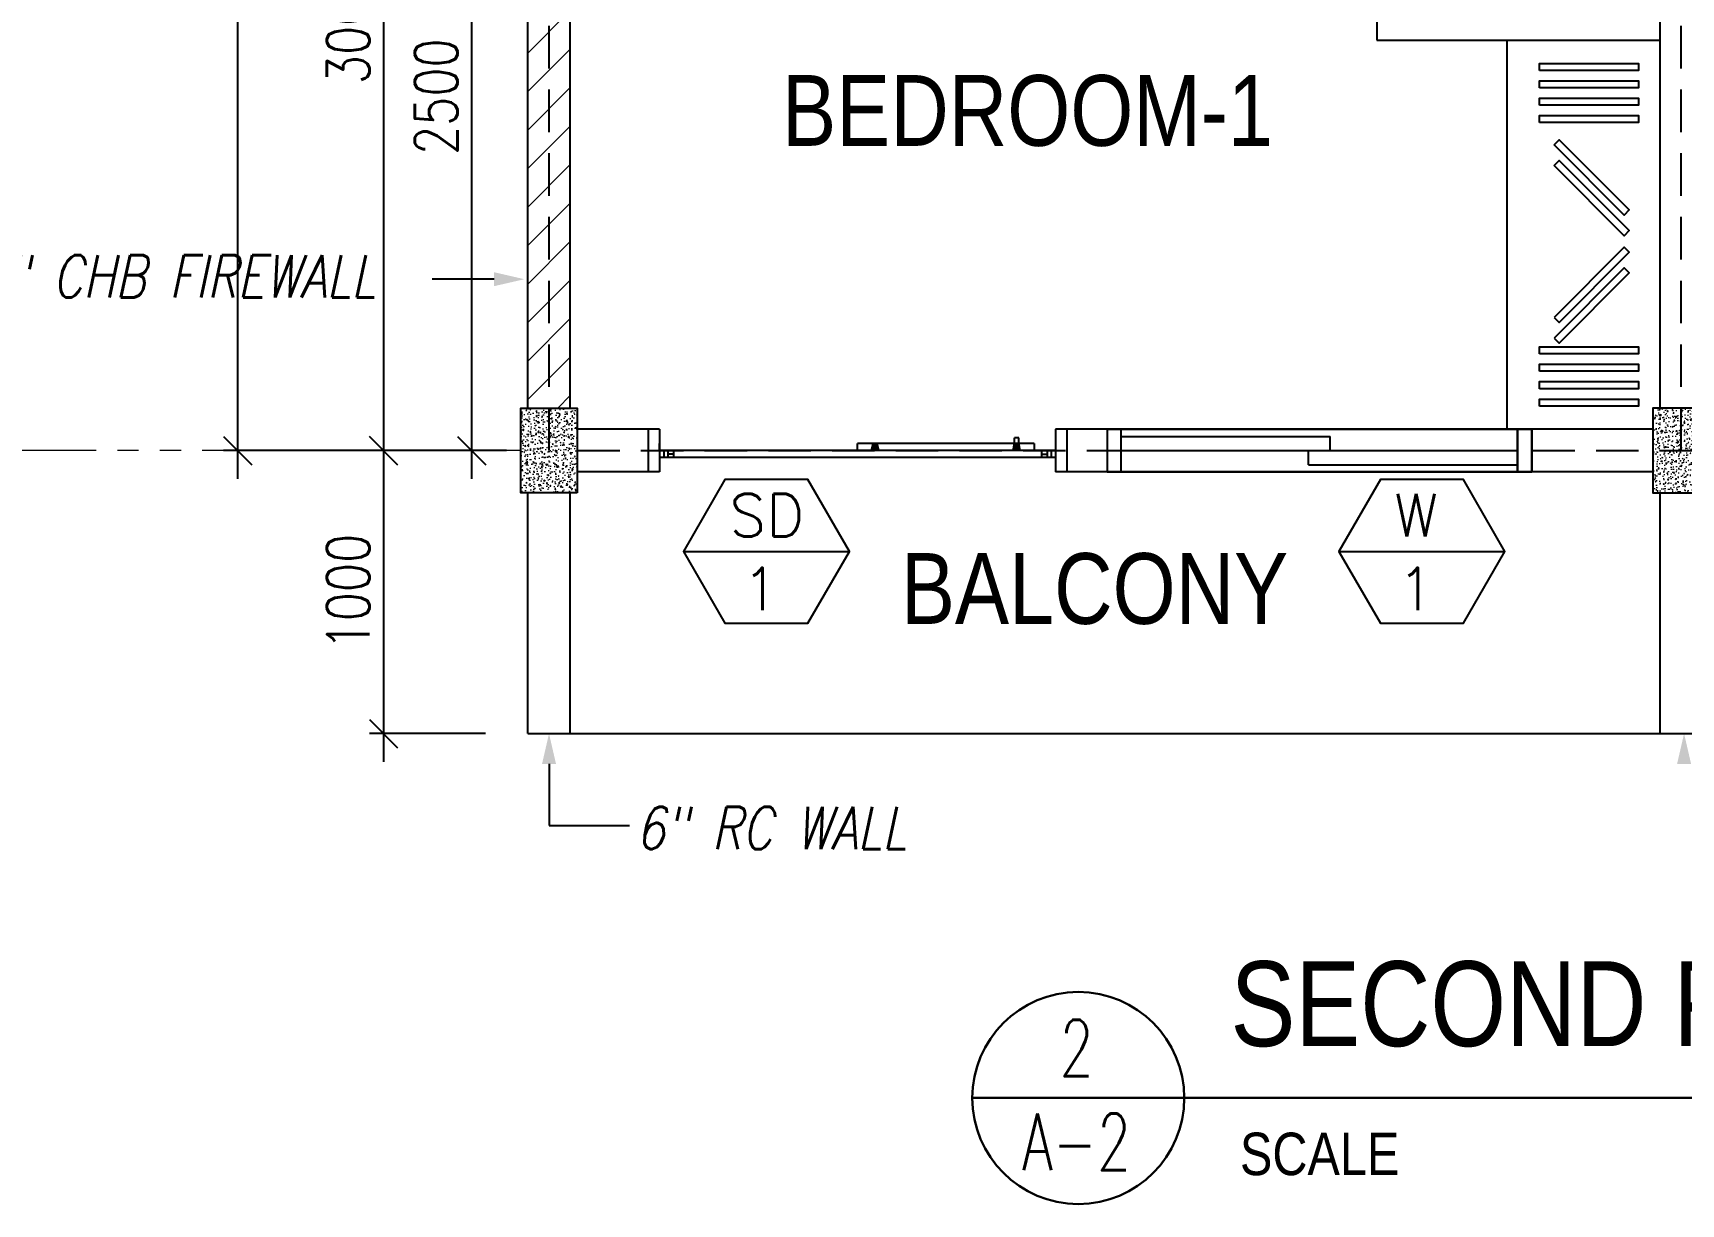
# Model space of a CAD drawing. Header units: millimetres. Extents: x 568137 to 731329, y -326076 to -191870.
# Drawn here: x 659747 to 665570, y -246407 to -242270 of the extents above; entities that cross this region are included whole.
import ezdxf
from ezdxf.enums import TextEntityAlignment as Align

# ---------------------------------------------------------------- set-up
doc = ezdxf.new("R2010")
doc.units = ezdxf.units.MM
doc.header["$LTSCALE"] = 300
doc.header["$MEASUREMENT"] = 0
doc.header["$PDMODE"] = 3
doc.header["$PDSIZE"] = 300
doc.linetypes.add('DASHED', pattern=[0.75, 0.5, -0.25])
doc.linetypes.add('PHANTOM', pattern=[2.5, 1.25, -0.25, 0.25, -0.25, 0.25, -0.25])
doc.layers.get('0').update_dxf_attribs({"color": 9})
doc.layers.get('DEFPOINTS').update_dxf_attribs({"color": 8})
for name, color, linetype in [('COLUMN', 6, 'Continuous'), ('furn', 13, 'Continuous'), ('MOULD', 44, 'Continuous'), ('SCHED', 7, 'Continuous'), ('wall', 140, 'Continuous'), ('WDW', 175, 'Continuous')]:
    doc.layers.add(name, color=color, linetype=linetype)
for name, color, linetype, lineweight in [('dimensions', 8, 'Continuous', 15), ('FLR. PLAN BLK', 8, 'Continuous', 9), ('grid', 204, 'PHANTOM', 5), ('TB-TXT', 4, 'Continuous', 35), ('text', 142, 'Continuous', 25), ('TITLE', 3, 'Continuous', 30)]:
    doc.layers.add(name, color=color, linetype=linetype, lineweight=lineweight)
doc.styles.add('DIM', font='romans.shx', dxfattribs={"width": 0.8})
doc.styles.add('JO4', font='ARIALN.TTF')
doc.styles.add('mar4', font='ARIALN.TTF')
doc.styles.add('PSM', font='simplex')
doc.styles.add('ROM', font='ROMANS.shx', dxfattribs={"width": 0.8})
doc.styles.get("Standard").update_dxf_attribs({"font": 'romans.shx'})
doc.dimstyles.new('DIM-100', dxfattribs={"dimscale": 100, "dimtxt": 2, "dimasz": 1, "dimexe": 0.5, "dimexo": 1.5, "dimgap": 1, "dimtad": 1, "dimdec": 0, "dimdsep": 46, "dimtxsty": 'PSM', "dimblk1": 'DIMCIR', "dimblk2": 'DIMCIR', "dimsah": 1, "dimcen": 0, "dimdle": 2, "dimclrd": 251, "dimclre": 251, "dimclrt": 2, "dimadec": 0, "dimazin": 0, "dimtfac": 1, "dimtdec": 0, "dimtix": 1, "dimtmove": 2, "dimatfit": 3, "dimldrblk": 'DIMCIR', "dimfxl": 0.5, "dimtvp": 1, "dimtolj": 1, "dimtzin": 0, "dimarcsym": 0})

# ---------------------------------------------------------------- blocks, each defined once
blk = doc.blocks.new('_Oblique')
at = {"color": 0, "linetype": 'ByBlock', "lineweight": -2}
blk.add_line((-0.5, -0.5), (0.5, 0.5), dxfattribs=at)
blk = doc.blocks.new('*D613')
at = {"layer": 'DEFPOINTS', "color": 0, "ltscale": 0.5, "transparency": 16777216}
for p in [(660470, -237745.3), (661570, -237745.3), (661570, -243745.3)]:
    blk.add_point(p, dxfattribs=at)
at = {"layer": 'FLR. PLAN BLK', "color": 8, "lineweight": -2, "ltscale": 0.5, "transparency": 16777216}
for p, q in [((660470, -243845.3), (660470, -237645.3)), ((661420, -237745.3), (660420, -237745.3)), ((661420, -243745.3), (660420, -243745.3))]:
    blk.add_line(p, q, dxfattribs=at)
at = {"layer": 'FLR. PLAN BLK', "color": 8, "lineweight": -2, "ltscale": 0.5, "transparency": 16777216, "xscale": 100, "yscale": 100, "zscale": 100}
for p, rotation in [((660470, -237745.3), 90), ((660470, -243745.3), 270)]:
    blk.add_blockref('_Oblique', p, dxfattribs=dict(at, rotation=rotation))
at = {"layer": 'FLR. PLAN BLK', "color": 8, "ltscale": 0.5, "transparency": 16777216, "insert": (660345, -240745.3), "char_height": 150, "attachment_point": 5, "rotation": 90, "style": 'DIM'}
blk.add_mtext('\\A1;6000', dxfattribs=at)
blk = doc.blocks.new('DIMCIR')
for p, q in [((0, 1.5), (0, -1.5)), ((-1.5, 0), (1.5, 0))]:
    blk.add_line(p, q)
at = {"color": 2}
blk.add_circle((0, 0), 0.75, dxfattribs=at)
blk = doc.blocks.new('*D615')
at = {"layer": 'DEFPOINTS', "color": 0, "ltscale": 0.5, "transparency": 16777216}
for p in [(661470, -240745.3), (660985.2, -243745.3), (661570, -243745.3)]:
    blk.add_point(p, dxfattribs=at)
at = {"layer": 'FLR. PLAN BLK', "color": 8, "lineweight": -2, "ltscale": 0.5, "transparency": 16777216}
for p, q in [((660985.2, -240645.3), (660985.2, -243845.3)), ((661320, -240745.3), (660935.2, -240745.3)), ((661420, -243745.3), (660935.2, -243745.3))]:
    blk.add_line(p, q, dxfattribs=at)
at = {"layer": 'FLR. PLAN BLK', "color": 8, "lineweight": -2, "ltscale": 0.5, "transparency": 16777216, "xscale": 100, "yscale": 100, "zscale": 100}
for p, rotation in [((660985.2, -240745.3), 90), ((660985.2, -243745.3), 270)]:
    blk.add_blockref('_Oblique', p, dxfattribs=dict(at, rotation=rotation))
at = {"layer": 'FLR. PLAN BLK', "color": 8, "ltscale": 0.5, "transparency": 16777216, "insert": (660860.2, -242245.3), "char_height": 150, "attachment_point": 5, "rotation": 90, "style": 'DIM'}
blk.add_mtext('\\A1;3000', dxfattribs=at)
blk = doc.blocks.new('*D618')
at = {"layer": 'DEFPOINTS', "color": 0, "ltscale": 0.5, "transparency": 16777216}
for p in [(661570, -241245.3), (661296.2, -243745.3), (661570, -243745.3)]:
    blk.add_point(p, dxfattribs=at)
at = {"layer": 'FLR. PLAN BLK', "color": 8, "lineweight": -2, "ltscale": 0.5, "transparency": 16777216}
for p, q in [((661296.2, -241145.3), (661296.2, -243845.3)), ((661420, -241245.3), (661246.2, -241245.3)), ((661420, -243745.3), (661246.2, -243745.3))]:
    blk.add_line(p, q, dxfattribs=at)
at = {"layer": 'FLR. PLAN BLK', "color": 8, "lineweight": -2, "ltscale": 0.5, "transparency": 16777216, "xscale": 100, "yscale": 100, "zscale": 100}
for p, rotation in [((661296.2, -241245.3), 90), ((661296.2, -243745.3), 270)]:
    blk.add_blockref('_Oblique', p, dxfattribs=dict(at, rotation=rotation))
at = {"layer": 'FLR. PLAN BLK', "color": 8, "ltscale": 0.5, "transparency": 16777216, "insert": (661171.2, -242495.3), "char_height": 150, "attachment_point": 5, "rotation": 90, "style": 'DIM'}
blk.add_mtext('\\A1;2500', dxfattribs=at)
blk = doc.blocks.new('*D619')
at = {"layer": 'DEFPOINTS', "color": 0, "ltscale": 0.5, "transparency": 16777216}
for p in [(661470, -243745.3), (660985.2, -244745.3), (661495, -244745.3)]:
    blk.add_point(p, dxfattribs=at)
at = {"layer": 'FLR. PLAN BLK', "color": 8, "lineweight": -2, "ltscale": 0.5, "transparency": 16777216}
for p, q in [((660985.2, -243645.3), (660985.2, -244845.3)), ((661320, -243745.3), (660935.2, -243745.3)), ((661345, -244745.3), (660935.2, -244745.3))]:
    blk.add_line(p, q, dxfattribs=at)
at = {"layer": 'FLR. PLAN BLK', "color": 8, "lineweight": -2, "ltscale": 0.5, "transparency": 16777216, "xscale": 100, "yscale": 100, "zscale": 100}
for p, rotation in [((660985.2, -243745.3), 90), ((660985.2, -244745.3), 270)]:
    blk.add_blockref('_Oblique', p, dxfattribs=dict(at, rotation=rotation))
at = {"layer": 'FLR. PLAN BLK', "color": 8, "ltscale": 0.5, "transparency": 16777216, "insert": (660860.2, -244245.3), "char_height": 150, "attachment_point": 5, "rotation": 90, "style": 'DIM'}
blk.add_mtext('\\A1;1000', dxfattribs=at)

msp = doc.modelspace()

# ---------------------------------------------------------------- hatches: boundary and pattern name
at = {"layer": 'dimensions'}
h = msp.add_hatch(dxfattribs=at)
h.set_pattern_fill('ANSI31', color=256, scale=769.23, style=0)
h.set_pattern_definition([(45, (55683.73, -42187.54), (-67.990969, 67.990969), [])])
h.paths.add_polyline_path([(661645, -237895.3), (661495, -237895.3), (661495, -243595.3), (661645, -243595.3)])
at = {"layer": 'dimensions', "linetype": 'Continuous'}
h = msp.add_hatch(dxfattribs=at)
h.set_pattern_fill('AR-CONC', color=256, scale=5, style=0)
h.set_pattern_definition([(50, (93683.985, -48248.292), (35.8630091, -3.1376067), [3.75, -41.25]), (355, (93683.985, -48248.292), (-6.9375667, 37.6096067), [3, -33]), (100.4514445, (93686.974, -48248.554), (28.9254423, 34.4719995), [3.1870096, -35.0571056]), (46.1842, (93683.985, -48238.292), (53.3620665, -8.275964), [5.625, -61.875]), (96.635635, (93688.43, -48238.98), (46.7330973, 48.70593), [4.780517, -52.585688]), (351.184164, (93683.985, -48238.29), (46.733097, 48.70593), [4.5, -49.5]), (21, (93688.985, -48240.792), (29.8453526, -20.1309445), [3.75, -41.25]), (326, (93688.985, -48240.792), (12.1657666, 36.2575023), [3, -33]), (71.451445, (93691.472, -48242.47), (42.0111188, 16.1265576), [3.1870095, -35.0571056]), (37.5, (93683.985, -48248.292), (0.60799277, 16.6446927), [0, -32.6, 0, -33.5, 0, -33.125]), (7.5, (93683.985, -48248.292), (13.15347687, 19.7205856), [0, -19.1, 0, -31.85, 0, -12.625]), (327.5, (93672.835, -48248.292), (26.6911218, -1.1277436), [0, -12.5, 0, -39, 0, -51.75]), (317.5, (93667.835, -48248.292), (29.1593085, 5.0052491), [0, -16.25, 0, -25.9, 0, -36.75])])
h.paths.add_polyline_path([(661470, -243895.3), (661670, -243895.3), (661670, -243595.3), (661470, -243595.3)])
h = msp.add_hatch(dxfattribs=at)
h.set_pattern_fill('AR-CONC', color=256, scale=5, angle=180, style=0)
h.set_pattern_definition([(230, (1237456.07, -439242.267), (-35.8630091, 3.1376067), [3.75, -41.25]), (175, (1237456.07, -439242.267), (6.9375667, -37.6096067), [3, -33]), (280.4514445, (1237453.08, -439242.006), (-28.9254423, -34.4719995), [3.1870096, -35.0571056]), (226.1842, (1237456.07, -439252.267), (-53.3620665, 8.275964), [5.625, -61.875]), (276.635635, (1237451.62, -439251.58), (-46.7330973, -48.70593), [4.780517, -52.585688]), (171.184164, (1237456.07, -439252.27), (-46.733097, -48.70593), [4.5, -49.5]), (201, (1237451.07, -439249.767), (-29.8453526, 20.1309445), [3.75, -41.25]), (146, (1237451.07, -439249.767), (-12.1657666, -36.2575023), [3, -33]), (251.451445, (1237448.582, -439248.09), (-42.0111188, -16.1265576), [3.1870095, -35.0571056]), (217.5, (1237456.069, -439242.267), (-0.60799277, -16.6446927), [0, -32.6, 0, -33.5, 0, -33.125]), (187.5, (1237456.069, -439242.267), (-13.15347687, -19.7205856), [0, -19.1, 0, -31.85, 0, -12.625]), (147.5, (1237467.219, -439242.267), (-26.6911218, 1.1277436), [0, -12.5, 0, -39, 0, -51.75]), (137.5, (1237472.22, -439242.267), (-29.1593085, -5.0052491), [0, -16.25, 0, -25.9, 0, -36.75])])
h.paths.add_polyline_path([(665470, -243595.3), (665670, -243595.3), (665670, -243895.3), (665470, -243895.3)])
at = {"layer": 'MOULD', "linetype": 'Continuous', "true_color": 0x8b8b8d}
h = msp.add_hatch(dxfattribs=at)
h.set_pattern_fill('ANSI38', color=252)
h.set_pattern_definition([(45, (100, 1e-10), (-0.088388347648, 0.088388347648), []), (135, (100, 1e-10), (-0.265165042945, 0.088388347648), [0.3125, -0.1875])])
h.paths.add_polyline_path([(662730, -243720.3), (662715, -243720.3), (662710, -243745.3), (662735, -243745.3)])
h = msp.add_hatch(dxfattribs=at)
h.set_pattern_fill('ANSI38', color=252)
h.set_pattern_definition([(45, (200, 0), (-0.088388347648, 0.088388347648), []), (135, (200, 0), (-0.265165042945, 0.088388347648), [0.3125, -0.1875])])
h.paths.add_polyline_path([(663214.8, -243720.3), (663229.8, -243720.3), (663234.8, -243745.3), (663209.8, -243745.3)])

# ---------------------------------------------------------------- linework, layer by layer
at = {"layer": 'COLUMN', "linetype": 'Continuous'}
for points in [[(661670, -243895.3), (661470, -243895.3), (661470, -243595.3), (661670, -243595.3)], [(665670, -243595.3), (665470, -243595.3), (665470, -243895.3), (665670, -243895.3)]]:
    msp.add_lwpolyline(points, close=True, dxfattribs=at)
at = {"layer": 'DEFPOINTS', "linetype": 'DASHED'}
for p, q in [((661570, -243745.3), (661570, -237745.3)), ((665570, -243745.3), (665570, -237895.3)), ((661670, -243745.3), (669570, -243745.3))]:
    msp.add_line(p, q, dxfattribs=at)
at = {"layer": 'furn', "linetype": 'Continuous'}
for points in [[(665070, -242402.7), (665070, -242377.7), (665420, -242377.7), (665420, -242402.7)], [(665070, -242464.1), (665070, -242439.1), (665420, -242439.1), (665420, -242464.1)], [(665070, -242525.6), (665070, -242500.6), (665420, -242500.6), (665420, -242525.6)], [(665070, -242587.1), (665070, -242562.1), (665420, -242562.1), (665420, -242587.1)], [(665121.3, -242665.8), (665139, -242648.1), (665386.4, -242895.6), (665368.8, -242913.3)], [(665121.3, -242738.8), (665139, -242721.1), (665386.4, -242968.6), (665368.8, -242986.3)], [(665121.3, -243274.9), (665139, -243292.6), (665386.4, -243045.1), (665368.8, -243027.4)], [(665121.3, -243347.9), (665139, -243365.6), (665386.4, -243118.1), (665368.8, -243100.4)], [(665070, -243403.9), (665070, -243378.9), (665420, -243378.9), (665420, -243403.9)], [(665070, -243465.4), (665070, -243440.4), (665420, -243440.4), (665420, -243465.4)], [(665070, -243526.8), (665070, -243501.8), (665420, -243501.8), (665420, -243526.8)], [(665070, -243588.3), (665070, -243563.3), (665420, -243563.3), (665420, -243588.3)]]:
    msp.add_lwpolyline(points, close=True, dxfattribs=at)
at = {"layer": 'grid'}
msp.add_line((661470, -243745.3), (659470, -243745.3), dxfattribs=at)
at = {"layer": 'SCHED', "color": 9}
for points in [[(662044.9, -244101.5), (662191.7, -244355.6), (662485.1, -244355.6), (662631.9, -244101.5), (662485.1, -243847.3), (662191.7, -243847.3), (662044.9, -244101.5), (662631.9, -244101.5)], [(664360.8, -244101.5), (664507.5, -244355.6), (664801, -244355.6), (664947.7, -244101.5), (664801, -243847.3), (664507.5, -243847.3), (664360.8, -244101.5), (664947.7, -244101.5)]]:
    msp.add_lwpolyline(points, dxfattribs=at)
at = {"layer": 'text', "color": 0}
for p, q in [((661375.7, -243140.1), (661157.7, -243140.1)), ((661570, -244852.3), (661570, -245070.3)), ((661570, -245070.3), (661854.4, -245070.3))]:
    msp.add_line(p, q, dxfattribs=at)
for points in [[(661375.7, -243115.3), (661482.8, -243140.1), (661375.7, -243164.8)], [(661594.8, -244852.3), (661570, -244745.3), (661545.3, -244852.3)], [(665605.6, -244852.3), (665580.8, -244745.3), (665556.1, -244852.3)]]:
    msp.add_solid(points, dxfattribs=at)
at = {"layer": 'TITLE'}
msp.add_line((663065.6, -246032.4), (667761, -246032.4), dxfattribs=at)
msp.add_circle((663440.3, -246032.4), 374.6, dxfattribs=at)
at = {"layer": 'wall', "linetype": 'Continuous'}
for p, q in [((661495, -243595.3), (661495, -240895.3)), ((664495, -241195.3), (664495, -242295.3)), ((661645, -243595.3), (661645, -241295.3)), ((664495, -242295.3), (665495, -242295.3)), ((661960.3, -243670.3), (661670, -243670.3)), ((661920.3, -243670.3), (661920.3, -243820.3)), ((661960.3, -243670.3), (661960.3, -243820.3)), ((663214.8, -243720.3), (663214.8, -243700.3)), ((663229.8, -243700.3), (663214.8, -243700.3)), ((663229.8, -243720.3), (663229.8, -243700.3)), ((665470, -243670.3), (663359.8, -243670.3)), ((663359.8, -243670.3), (663359.8, -243820.3)), ((663399.8, -243670.3), (663399.8, -243820.3)), ((663542.3, -243670.3), (663542.3, -243820.3)), ((665042.3, -243670.3), (665042.3, -243820.3)), ((661960.3, -243745.3), (661960.3, -243720.3)), ((663359.8, -243745.3), (661960.3, -243745.3)), ((663359.8, -243770.3), (661960.3, -243770.3)), ((661975.3, -243745.3), (661975.3, -243770.3)), ((661990.3, -243745.3), (661990.3, -243770.3)), ((662010.3, -243757.8), (661990.3, -243757.8)), ((662010.3, -243745.3), (662010.3, -243770.3)), ((663284.8, -243720.3), (662660, -243720.3)), ((662660, -243745.3), (662660, -243720.3)), ((662660, -243745.3), (662660, -243720.3)), ((662710, -243745.3), (662715, -243720.3)), ((662735, -243745.3), (662730, -243720.3)), ((663209.8, -243745.3), (663214.8, -243720.3)), ((663234.8, -243745.3), (663229.8, -243720.3)), ((663284.8, -243720.3), (663284.8, -243745.3)), ((663309.8, -243745.3), (663309.8, -243770.3)), ((663309.8, -243757.8), (663329.8, -243757.8)), ((663329.8, -243745.3), (663329.8, -243770.3)), ((663344.8, -243745.3), (663344.8, -243770.3)), ((661960.3, -243820.3), (661670, -243820.3)), ((665470, -243820.3), (663359.8, -243820.3)), ((661495, -244745.3), (661495, -243895.3)), ((661645, -244745.3), (661645, -243895.3)), ((665495, -243895.3), (665495, -244745.3)), ((661495, -244745.3), (669645, -244745.3))]:
    msp.add_line(p, q, dxfattribs=at)
at = {"layer": 'wall', "color": 8}
msp.add_line((664955, -242295.3), (664955, -243670.3), dxfattribs=at)
at = {"layer": 'wall', "linetype": 'Continuous'}
msp.add_lwpolyline([(665495, -240895.3), (665495, -243595.3)], dxfattribs=at)
at = {"layer": 'WDW'}
for p, q in [((663542.3, -243670.3), (665042.3, -243670.3)), ((663592.3, -243820.3), (663592.3, -243670.3)), ((663592.3, -243695.3), (664330.4, -243695.3)), ((664330.4, -243745.3), (664330.4, -243695.3)), ((664992.3, -243820.3), (664992.3, -243670.3)), ((664992.3, -243670.3), (664992.3, -243820.3)), ((665042.3, -243820.3), (665042.3, -243670.3)), ((663592.3, -243745.3), (664330.4, -243745.3)), ((664254.2, -243745.3), (664992.3, -243745.3)), ((664254.2, -243795.3), (664254.2, -243745.3)), ((663542.3, -243820.3), (665042.3, -243820.3)), ((664254.2, -243795.3), (664992.3, -243795.3))]:
    msp.add_line(p, q, dxfattribs=at)

# ---------------------------------------------------------------- texts
at = {"layer": 'SCHED', "color": 70, "style": 'ROM'}
for s, height, p in [('SD', 150.74, (662207.7, -244049.5)), ('W', 150.7, (664556.3, -244049.5)), ('1', 150.7, (662252.9, -244309.6)), ('1', 150.7, (664568.8, -244309.6))]:
    msp.add_text(s, height=height, dxfattribs=at).set_placement(p)
at = {"layer": 'TB-TXT', "linetype": 'ByBlock', "style": 'mar4'}
msp.add_text('SECOND FLOOR PLAN', height=300, dxfattribs=at).set_placement((663978.1, -245849.3))
at = {"layer": 'TB-TXT', "style": 'PSM', "width": 0.7}
for s, p in [('2', (663434, -245855.9)), ('A-2', (663434, -246187.8))]:
    msp.add_text(s, height=200, dxfattribs=at).set_placement(p, align=Align.MIDDLE)
at = {"layer": 'TB-TXT', "style": 'mar4'}
msp.add_text('SCALE', height=150, dxfattribs=at).set_placement((664011.4, -246304.9))
at = {"layer": 'text', "style": 'JO4'}
for s, p in [('BEDROOM-1', (663260.9, -242544)), ('BALCONY', (663497.7, -244232.7))]:
    msp.add_text(s, height=250, dxfattribs=at).set_placement(p, align=Align.MIDDLE_CENTER)
at = {"layer": 'text', "color": 0, "oblique": 12, "width": 0.8}
for s, p in [('6" CHB FIREWALL', (659548.4, -243204.6)), ('6" RC WALL', (661877.2, -245153.5))]:
    msp.add_text(s, height=150, dxfattribs=at).set_placement(p)

# ---------------------------------------------------------------- dimensions: what is measured, and where the dimension line sits
at = {"layer": 'FLR. PLAN BLK', "ltscale": 0.5}
for base, p1, p2, picture, middle in [((660470, -237745.3), (661570, -243745.3), (661570, -237745.3), '*D613', (660345, -240745.3)), ((660985.2, -243745.3), (661470, -240745.3), (661570, -243745.3), '*D615', (660860.2, -242245.3)), ((661296.2, -243745.3), (661570, -241245.3), (661570, -243745.3), '*D618', (661171.2, -242495.3)), ((660985.2, -244745.3), (661470, -243745.3), (661495, -244745.3), '*D619', (660860.2, -244245.3))]:
    dim = msp.add_linear_dim(base=base, p1=p1, p2=p2, angle=90, dimstyle='DIM-100', override={"dimtxt": 1.5, "dimgap": 0.5, "dimtxsty": 'DIM', "dimblk1": 'Oblique', "dimblk2": 'Oblique', "dimdle": 1, "dimclrd": 8, "dimclre": 8, "dimclrt": 8}, dxfattribs=at)
    dim.commit()
    dim.dimension.update_dxf_attribs({"geometry": picture, "text_midpoint": middle})

doc.saveas('drawing.dxf')
